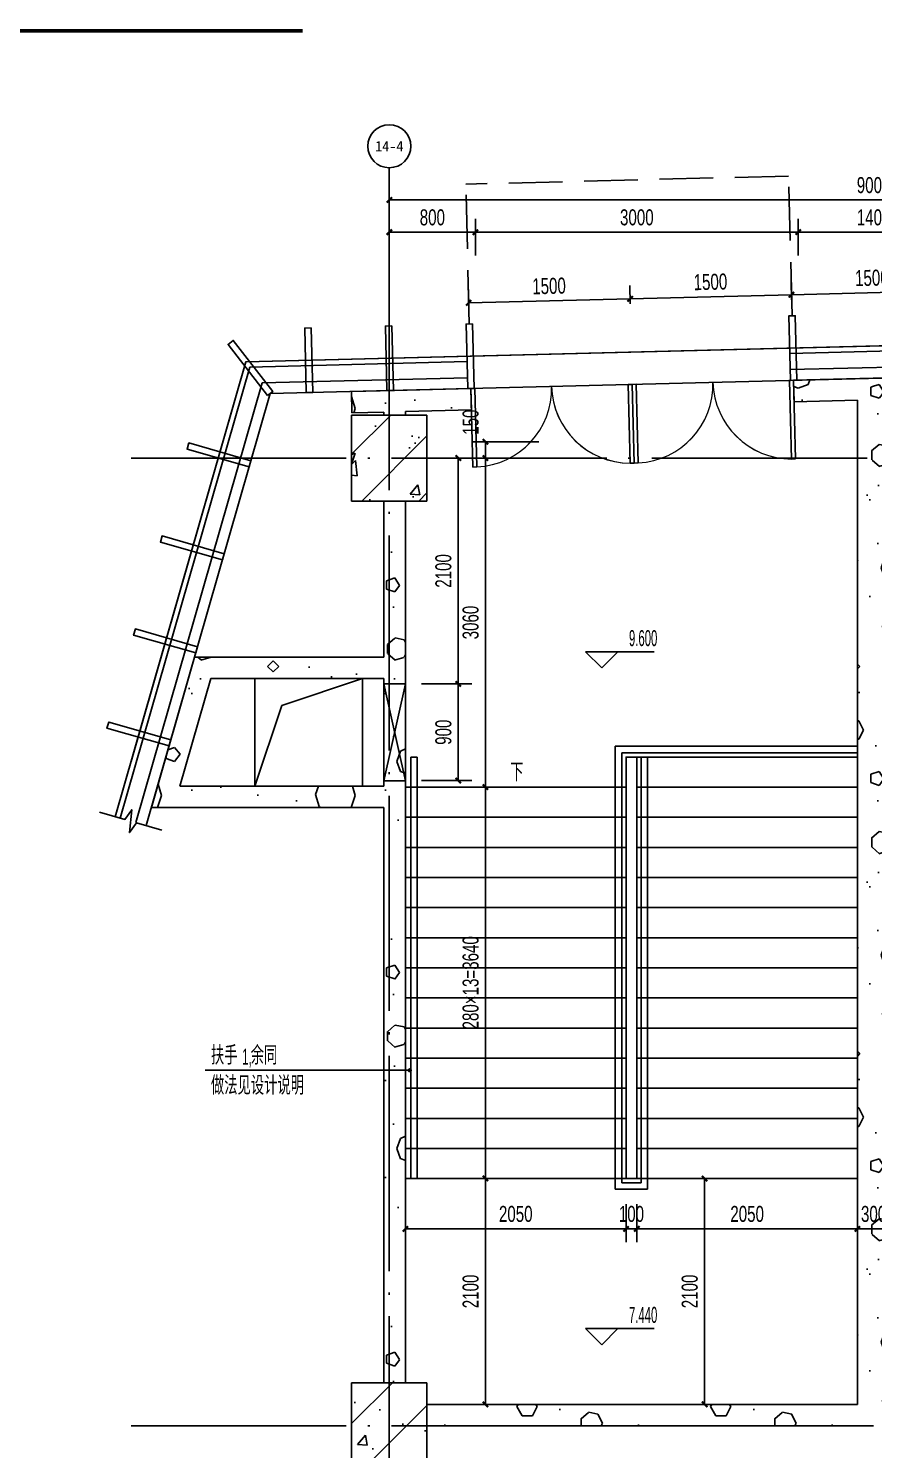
# Model space of a CAD drawing. Extents: x -26219 to 315419, y -160410 to -120810.
# Drawn here: x -9633 to -1780, y -153773 to -140557 of the extents above; entities that cross this region are included whole.
import ezdxf
from ezdxf.enums import TextEntityAlignment as Align
from ezdxf.xclip import XClip

# ---------------------------------------------------------------- set-up
doc = ezdxf.new("R2010")
doc.units = 0
doc.header["$LTSCALE"] = 1000
doc.header["$MEASUREMENT"] = 0
doc.header["$XCLIPFRAME"] = 0
doc.linetypes.add('104-14# 核心筒$2$DOTE', pattern=[2.42, 2, -0.2, 0.02, -0.2])
doc.linetypes.add('DASH', pattern=[0.35, 0.25, -0.1])
for name, color, linetype in [('01-标注_尺寸', 124, 'Continuous'), ('01-标注_标高', 200, 'Continuous'), ('01-标注_符号', 200, 'Continuous'), ('01-标注_轴线坐标', 132, 'Continuous'), ('02-TEXT_标注', 130, 'Continuous'), ('02-TEXT_轴号', 7, 'Continuous'), ('104-13#14# B1核心筒$0$A-E_楼梯', 171, 'Continuous'), ('104-14# 核心筒$0$A-C_玻璃幕墙', 140, 'Continuous'), ('104-14# 核心筒$0$A-E_栏杆', 232, 'Continuous'), ('104-14# 核心筒$0$A-E_电梯', 171, 'Continuous'), ('104-14# 核心筒$0$A_STR-砌块墙', 121, 'Continuous'), ('104-14# 核心筒$0$DUCT-新风管立管', 3, 'Continuous'), ('104-14# 核心筒$0$DUCT-新风管端线', 2, 'Continuous'), ('104-14# 核心筒$2$05-填充_天正', 26, 'Continuous'), ('104-14# 核心筒$2$A_AXIS-轴线', 36, '104-14# 核心筒$2$DOTE'), ('104-14# 核心筒$2$A_STR-砼柱', 51, 'Continuous'), ('A-C_玻璃幕墙', 140, 'Continuous'), ('A-C_门', 150, 'Continuous'), ('A-TECH_暖通', 6, 'Continuous'), ('A-TECH_结构', 21, 'Continuous'), ('DIM_SYMB', 3, 'Continuous')]:
    doc.layers.add(name, color=color, linetype=linetype)
doc.layers.add('B1幕墙$0$04-不打印_辅助线', color=165, linetype='Continuous', plot=False)
doc.styles.add('_TCH_AXIS', font='STXIHEI_0.TTF', dxfattribs={"width": 0.75, "height": 750})
doc.styles.add('_TCH_DIM', font='ros.shx', dxfattribs={"width": 0.75, "bigfont": 'jd.shx'})
doc.styles.add('_TCH_DIM_T3', font='ros.shx', dxfattribs={"width": 0.705882, "bigfont": 'jd.shx'})
doc.dimstyles.new('_TCH_ARCH&&50', dxfattribs={"dimtxt": 148.75, "dimasz": 50, "dimexe": 125, "dimexo": 150, "dimgap": 63.125, "dimtad": 1, "dimdec": 0, "dimzin": 0, "dimdsep": 46, "dimtxsty": '_TCH_DIM_T3', "dimblk": 'ARCHTICK', "dimcen": 0.09, "dimclrt": 7, "dimazin": 2, "dimtfac": 1, "dimtdec": 0, "dimtix": 1, "dimtmove": 2, "dimatfit": 3, "dimfxl": 0, "dimtolj": 1, "dimtzin": 0, "dimarcsym": 0})
pattern_1 = [(0, (531, -549), (900, 1800), [0, -1800]), (0, (-522, -792), (900, 1800), [0, -1800]), (0, (63, -810), (900, 1800), [0, -1800]), (0, (702, -279), (900, 1800), [0, -1800]), (0, (-45, -900), (900, 1800), [0, -1800]), (0, (882, 855), (900, 1800), [0, -1800]), (0, (333, 711), (900, 1800), [0, -1800]), (0, (621, 486), (900, 1800), [0, -1800]), (0, (-846, 450), (900, 1800), [0, -1800]), (0, (36, 369), (900, 1800), [0, -1800]), (0, (-306, -90), (900, 1800), [0, -1800]), (0, (-288, -765), (900, 1800), [0, -1800]), (0, (387, -837), (900, 1800), [0, -1800]), (0, (882, -45), (900, 1800), [0, -1800]), (0, (-801, -324), (900, 1800), [0, -1800]), (0, (-648, -18), (900, 1800), [0, -1800]), (0, (54, -144), (900, 1800), [0, -1800]), (0, (-198, -405), (900, 1800), [0, -1800]), (0, (-342, 189), (900, 1800), [0, -1800]), (0, (-117, 864), (900, 1800), [0, -1800]), (0, (-729, -702), (900, 1800), [0, -1800]), (0, (261, 495), (900, 1800), [0, -1800]), (0, (-576, 522), (900, 1800), [0, -1800]), (0, (-720, 756), (900, 1800), [0, -1800]), (130.601294, (771.43, 291.43), (-4499.99995, 5400.000024), [79.025, -33111.333]), (18.43495, (642.86, 325.71), (4500, 1800), [81.316, -11302.884]), (90, (642.9, 248.6), (900, 1800), [77.143, -3522.857]), (161.56505, (720, 222.86), (-4500.00002, 1799.99987), [81.316, -11302.884]), (53.1301, (720, 222.86), (900, 1800), [85.714, -8914.285]), (135, (788.6, -694.3), (-900.0001, 1799.9999), [72.731, -5018.438]), (45, (685.7, -694.3), (900, 1800), [72.731, -5018.438]), (135, (737.14, -745.7), (-900.0001, 1799.9999), [72.731, -5018.438]), (45, (737.14, -745.7), (900, 1800), [72.731, -5018.438]), (116.56505, (-77.1, 514.3), (-0.0002, 3600), [95.831, -1916.63]), (180, (-120, 600), (-900, 1800), [102.857, -1697.143]), (63.43495, (-265.7, 514.3), (8e-06, 3600), [95.831, -1916.63]), (116.56505, (-222.9, 428.6), (-0.0002, 3600), [95.831, -1916.63]), (0, (-222.9, 428.6), (900, 1800), [102.857, -1697.143]), (63.43495, (-120, 428.6), (8e-06, 3600), [95.831, -1916.63]), (107.102728, (600, -94.286), (-2699.999897, 9000.000015), [116.584, -48848.707]), (143.972626, (565.71, 17.14), (-17099.99978, 12599.99999), [116.584, -24366.06]), (180, (471.4, 85.7), (-900, 1800), [111.429, -1688.571]), (36.02737, (265.71, 17.14), (17099.99987, 12599.99986), [116.584, -24366.06]), (71.56505, (231.43, -85.7), (2700, 9000), [108.421, -11275.778]), (107.102728, (265.714, -197.14), (-2699.999897, 9000.000015), [116.584, -48848.707]), (143.972626, (360, -265.71), (-17099.99978, 12599.99999), [116.584, -24366.06]), (0, (360, -265.7), (900, 1800), [111.429, -1688.571]), (36.02737, (471.43, -265.71), (17099.99987, 12599.99986), [116.584, -24366.06]), (71.56505, (565.71, -197.14), (2700, 9000), [108.421, -11275.778]), (150.25512, (617.14, 745.71), (-2700, 1799.99998), [69.105, -14442.959]), (90, (557.1, 711.4), (900, 1800), [68.571, -3531.428]), (29.74488, (557.14, 711.43), (2700, 1800), [69.105, -14442.959]), (116.56505, (197.1, -531.4), (-0.0002, 3600), [95.831, -1916.63]), (168.69007, (154.29, -445.71), (-8100, 1799.99995), [87.412, -18269.056]), (41.185925, (0, -488.57), (22499.999864, 19799.999827), [91.116, -38177.406]), (90, (0, -574.3), (900, 1800), [85.714, -3514.285]), (138.814074, (68.57, -634.286), (-22499.9996, 19800.000126), [91.116, -38177.406]), (16.699244, (68.57, -634.286), (29699.999777, 8999.999906), [89.488, -37495.613]), (60.945396, (154.29, -608.57), (899.999998, 1799.999984), [88.248, -36976.018]), (109.983106, (-557.14, 222.86), (-4500.000017, 12599.999967), [100.326, -42036.592]), (155.556045, (-591.43, 317.14), (-11700.000045, 5399.999888), [103.569, -43395.394]), (24.443955, (-780, 317.14), (11700.000006, 5399.999974), [103.569, -43395.394]), (70.016893, (-814.286, 222.86), (4500.000014, 12599.99997), [100.326, -42036.592]), (109.983106, (-780, 128.57), (-4500.000017, 12599.999967), [100.326, -42036.592]), (160.01689, (-685.71, 94.29), (-4500, 1799.99992), [100.326, -20968.132]), (19.98311, (-685.71, 94.29), (4499.99998, 1800), [100.326, -20968.132]), (70.016893, (-591.43, 128.57), (4500.000014, 12599.99997), [100.326, -42036.592]), (122.00538, (111.43, 60), (-900.00012, 1799.9999), [80.863, -16900.302]), (18.43495, (-8.57, 102.86), (4500, 1800), [81.316, -11302.884]), (90, (-8.6, 25.7), (900, 1800), [77.143, -3522.857]), (161.56505, (68.57, 0), (-4500.00002, 1799.99987), [81.316, -11302.884]), (54.46232, (68.57, 0), (6299.99999, 8999.999987), [73.734, -30894.635]), (116.56505, (-411.4, -377.1), (-0.0002, 3600), [95.831, -1916.63]), (180, (-454.3, -291.4), (-900, 1800), [94.286, -1705.714]), (59.03624, (-600, -377.14), (900, 1799.99999), [99.959, -20891.466]), (120.96376, (-548.57, -462.86), (-900.00012, 1799.99992), [99.959, -20891.466]), (0, (-548.6, -462.9), (900, 1800), [94.286, -1705.714]), (63.43495, (-454.3, -462.9), (8e-06, 3600), [95.831, -1916.63])]
pattern_2 = [(45, (0, 0), (-265.16504, 265.16504), []), (50, (0, 0), (1075.8903, -94.1282), [112.5, -1237.5]), (355, (0, 0), (-208.127, 1128.288), [90, -990]), (100.4514, (89.7, -7.8), (867.764, 1034.1593), [95.61, -1051.713]), (46.1842, (0, 300), (1600.862, -248.2785), [168.75, -1856.25]), (96.6356, (133.4, 279.3), (1401.994, 1461.177), [143.415, -1577.57]), (351.1842, (0, 300), (1401.993, 1461.178), [135, -1485]), (21, (150, 225), (895.3606, -603.9283), [112.5, -1237.5]), (326, (150, 225), (364.973, 1087.725), [90, -990]), (71.4514, (224.6, 174.7), (1260.334, 483.796), [95.61, -1051.713]), (37.5, (0, 0), (18.2398, 499.3408), [0, -978, 0, -1005, 0, -993.75]), (7.5, (0, 0), (394.6043, 591.6176), [0, -573, 0, -955.5, 0, -378.75]), (327.5, (-334.5, 0), (800.73365, -33.8323), [0, -375, 0, -1170, 0, -1552.5]), (317.5, (-484.5, 0), (874.7793, 150.1575), [0, -487.5, 0, -777, 0, -1102.5])]

# ---------------------------------------------------------------- blocks, each defined once
blk = doc.blocks.new('A$C103B1A8E')
blk.add_lwpolyline([(0, 0), (60, 0), (60, 600), (0, 600)], close=True)
blk = doc.blocks.new('104-14# 核心筒')
at = {"layer": '104-14# 核心筒$2$05-填充_天正'}
h = blk.add_hatch(dxfattribs=at)
h.set_pattern_fill('加气混凝土', color=256, scale=150, style=0)
h.set_pattern_definition(pattern_1)
h.paths.add_polyline_path([(27162.2, 195423), (27750, 195437.8), (27899.2, 195508.2), (27897.5, 195641.6), (27157.2, 195622.9)])
h = blk.add_hatch(dxfattribs=at)
h.set_pattern_fill('加气混凝土', color=256, scale=150, style=0)
h.set_pattern_definition(pattern_1)
h.paths.add_polyline_path([(27899.2, 195508.2), (28050, 195445.3), (28661.8, 195460.8), (28656.7, 195660.7), (27897.5, 195641.6)])
h = blk.add_hatch(dxfattribs=at)
h.set_pattern_fill('加气混凝土', color=256, scale=150, style=0)
h.set_pattern_definition(pattern_1)
h.paths.add_polyline_path([(23052.5, 195319.3), (23350, 195326.8), (23449.2, 195396), (23447.5, 195529.4), (23047.5, 195519.3)])
h = blk.add_hatch(dxfattribs=at)
h.set_pattern_fill('加气混凝土', color=256, scale=150, style=0)
h.set_pattern_definition(pattern_1)
h.paths.add_polyline_path([(23449.2, 195396), (23550, 195331.9), (24163.2, 195347.3), (24158.1, 195547.3), (23447.5, 195529.4)])
h = blk.add_hatch(dxfattribs=at)
h.set_pattern_fill('加气混凝土', color=256, scale=150, style=0)
h.set_pattern_definition(pattern_1)
h.paths.add_polyline_path([(27900, 186033.3), (28050, 186100), (28050, 195445.3), (27899.2, 195508.2), (27750, 195437.8), (27750, 186100)])
h = blk.add_hatch(dxfattribs=at)
h.set_pattern_fill('加气混凝土', color=256, scale=150, style=0)
h.set_pattern_definition(pattern_1)
h.paths.add_polyline_path([(23350, 195300), (23550, 195300), (23550, 195331.9), (23449.2, 195396), (23350, 195326.8)])
h = blk.add_hatch(dxfattribs=at)
h.set_pattern_fill('钢筋混凝土', color=256, scale=150, style=0)
h.set_pattern_definition(pattern_2)
h.paths.add_polyline_path([(23050, 194500), (23750, 194500), (23750, 195300), (23050, 195300)])
h = blk.add_hatch(dxfattribs=at)
h.set_pattern_fill('加气混凝土', color=256, scale=150, style=0)
h.set_pattern_definition(pattern_1)
h.paths.add_polyline_path([(23550, 194500), (23350, 194500), (23350, 193050), (23390, 192950), (23550, 192950)])
h = blk.add_hatch(dxfattribs=at)
h.set_pattern_fill('加气混凝土', color=256, scale=150, style=0)
h.set_pattern_definition(pattern_1)
h.paths.add_polyline_path([(21741.1, 192850), (21590.4, 193050), (21189, 191650), (21454.4, 191850)])
h = blk.add_hatch(dxfattribs=at)
h.set_pattern_fill('加气混凝土', color=256, scale=150, style=0)
h.set_pattern_definition(pattern_1)
h.paths.add_polyline_path([(23390, 192950), (23350, 193050), (21590.4, 193050), (21741.1, 192850), (23350, 192850)])
h = blk.add_hatch(dxfattribs=at)
h.set_pattern_fill('加气混凝土', color=256, scale=150, style=0)
h.set_pattern_definition(pattern_1)
h.paths.add_polyline_path([(23416.7, 191750), (23550, 191750), (23550, 192950), (23390, 192950), (23350, 192850), (23350, 191850)])
h = blk.add_hatch(dxfattribs=at)
h.set_pattern_fill('加气混凝土', color=256, scale=150, style=0)
h.set_pattern_definition(pattern_1)
h.paths.add_polyline_path([(21454.4, 191850), (21189, 191650), (23350, 191650), (23416.7, 191750), (23350, 191850)])
h = blk.add_hatch(dxfattribs=at)
h.set_pattern_fill('加气混凝土', color=256, scale=150, style=0)
h.set_pattern_definition(pattern_1)
h.paths.add_polyline_path([(23350, 186300), (23550, 186300), (23550, 191750), (23416.7, 191750), (23350, 191650)])
h = blk.add_hatch(dxfattribs=at)
h.set_pattern_fill('钢筋混凝土', color=256, scale=150, style=0)
h.set_pattern_definition(pattern_2)
h.paths.add_polyline_path([(23050, 185500), (23750, 185500), (23750, 186300), (23050, 186300)])
h = blk.add_hatch(dxfattribs=at)
h.set_pattern_fill('加气混凝土', color=256, scale=150, style=0)
h.set_pattern_definition(pattern_1)
h.paths.add_polyline_path([(23750, 186100), (23750, 185900), (27900, 185900), (27900, 186033.3), (27750, 186100)])
at = {"layer": '104-14# 核心筒$0$A-C_玻璃幕墙'}
blk.add_lwpolyline([(82417.6, 175653.6), (83499.8, 178465.9), (52926.6, 177184.7), (53491, 179839.8), (17309.3, 179208.2), (22065.4, 195794.6), (62738.3, 196820), (62307.5, 195791.2), (92265.6, 197155.1), (99426.9, 222925), (120741.8, 216994.6), (117562.9, 189300.5), (119297.3, 188914.5), (109062.3, 173767.9), (82417.6, 175653.6)], dxfattribs=at)
at = {"layer": '104-14# 核心筒$0$A-E_栏杆'}
for p, q in [((27750, 192220), (25500, 192220)), ((25500, 192220), (25500, 188100)), ((27750, 192160), (25560, 192160)), ((25560, 192160), (25560, 188160)), ((27750, 192160), (27750, 192220)), ((23600, 188200), (23600, 192120)), ((23600, 192120), (23660, 192120)), ((23660, 188200), (23660, 192120)), ((25740, 188160), (25740, 192120)), ((25740, 192120), (25800, 192120)), ((25800, 188100), (25800, 192120)), ((23600, 188200), (23660, 188200)), ((25500, 188100), (25800, 188100)), ((25560, 188160), (25740, 188160))]:
    blk.add_line(p, q, dxfattribs=at)
at = {"layer": '104-14# 核心筒$0$A-E_电梯'}
for p, q in [((25700, 192120), (25700, 188200)), ((27750, 192120), (25700, 192120)), ((27750, 192120), (27750, 188200)), ((23550, 188200), (23550, 191840)), ((23550, 191840), (25600, 191840)), ((25600, 188200), (25600, 191840)), ((27750, 191840), (25700, 191840)), ((23550, 191560), (25600, 191560)), ((27750, 191560), (25700, 191560)), ((23550, 191280), (25600, 191280)), ((27750, 191280), (25700, 191280)), ((23550, 191000), (25600, 191000)), ((27750, 191000), (25700, 191000)), ((23550, 190720), (25600, 190720)), ((27750, 190720), (25700, 190720)), ((23550, 190440), (25600, 190440)), ((27750, 190440), (25700, 190440)), ((23550, 190160), (25600, 190160)), ((27750, 190160), (25700, 190160)), ((23550, 189880), (25600, 189880)), ((27750, 189880), (25700, 189880)), ((23550, 189600), (25600, 189600)), ((27750, 189600), (25700, 189600)), ((23550, 189320), (25600, 189320)), ((27750, 189320), (25700, 189320)), ((23550, 189040), (25600, 189040)), ((27750, 189040), (25700, 189040)), ((23550, 188760), (25600, 188760)), ((27750, 188760), (25700, 188760)), ((23550, 188480), (25600, 188480)), ((27750, 188480), (25700, 188480)), ((23550, 188200), (25600, 188200)), ((23550, 188200), (23550, 186300)), ((27750, 188200), (23550, 188200)), ((27750, 188200), (25700, 188200)), ((27750, 186100), (27750, 188200)), ((23750, 186100), (27750, 186100))]:
    blk.add_line(p, q, dxfattribs=at)
blk.add_lwpolyline([(25600, 188200), (25700, 188200), (25700, 192120), (25600, 192120)], close=True, dxfattribs=at)
at = {"layer": '104-14# 核心筒$0$A_STR-砌块墙'}
for p, q in [((27157.2, 195622.9), (27897.5, 195641.6)), ((27157.2, 195622.9), (27162.2, 195423)), ((27897.5, 195641.6), (28656.7, 195660.7)), ((23047.5, 195519.3), (23447.5, 195529.4)), ((23047.5, 195519.3), (23052.5, 195319.3)), ((23447.5, 195529.4), (24158.1, 195547.3)), ((24158.1, 195547.3), (24163.2, 195347.3)), ((23052.5, 195319.3), (23350, 195326.8)), ((23350, 195300), (23350, 195326.8)), ((23550, 195331.9), (24163.2, 195347.3)), ((23550, 195300), (23550, 195331.9)), ((27162.2, 195423), (27750, 195437.8)), ((27750, 186100), (27750, 195437.8)), ((23350, 193050), (23350, 194500)), ((23550, 192950), (23550, 194500)), ((21590.4, 193050), (21189, 191650)), ((23350, 193050), (21590.4, 193050)), ((23550, 191750), (23550, 192950)), ((21741.1, 192850), (21454.4, 191850)), ((23350, 192850), (21741.1, 192850)), ((23350, 191850), (23350, 192850)), ((21454.4, 191850), (23350, 191850)), ((21189, 191650), (23350, 191650)), ((23350, 186300), (23350, 191650)), ((23550, 186300), (23550, 191750)), ((23750, 186100), (27750, 186100)), ((23750, 185900), (27900, 185900))]:
    blk.add_line(p, q, dxfattribs=at)
at = {"layer": '104-14# 核心筒$0$DUCT-新风管立管'}
for p, q in [((23150, 192850), (22150, 192850)), ((22150, 192850), (22150, 191850)), ((23150, 191850), (23150, 192850)), ((22150, 191850), (23150, 191850))]:
    blk.add_line(p, q, dxfattribs=at)
at = {"layer": '104-14# 核心筒$0$DUCT-新风管端线'}
for p, q in [((22400, 192600), (23150, 192850)), ((22150, 191850), (22400, 192600))]:
    blk.add_line(p, q, dxfattribs=at)
at = {"layer": '104-14# 核心筒$2$A_AXIS-轴线'}
for p, q in [((23400, 228733.6), (23400, 169654.9)), ((-9370.1, 194900), (120259.9, 194900)), ((-9370.1, 185900), (120259.9, 185900)), ((-9370.1, 105800), (120259.9, 105800)), ((-9370.1, 96800), (120259.9, 96800))]:
    blk.add_line(p, q, dxfattribs=at)
at = {"layer": '104-14# 核心筒$2$A_STR-砼柱'}
for p, q in [((23750, 195300), (23050, 195300)), ((23050, 195300), (23050, 194500)), ((23750, 194500), (23750, 195300)), ((23050, 194500), (23750, 194500)), ((23750, 186300), (23050, 186300)), ((23050, 186300), (23050, 185500)), ((23750, 185500), (23750, 186300))]:
    blk.add_line(p, q, dxfattribs=at)
blk = doc.blocks.new('B1幕墙')
at = {"layer": 'B1幕墙$0$04-不打印_辅助线'}
blk.add_lwpolyline([(-19723, 110825), (-17951, 111952), (-14731, 106890), (-10015, 109890), (-6726, 109890), (-6726, 107690), (-6591, 107690), (-6591, 96729), (-3286, 91533), (-3400, 91461), (-610, 87073), (-44110, 59404), (-49480, 60532), (-116340, 165647), (-95570, 173812), (-95424, 173440), (-115742, 165453), (-49233, 60889), (-44187, 59829), (-1077, 87250), (-3868, 91637), (-3501, 91871)], dxfattribs=at)
blk = doc.blocks.new('104-13#14# B1核心筒')
at = {"layer": '104-13#14# B1核心筒$0$A-E_楼梯', "rotation": 57.54087654752239}
blk.add_blockref('B1幕墙', (289197.1, 8062.4), dxfattribs=at)
blk = doc.blocks.new('$DorLib2D$00000002')
for p, q in [((-0.5, 0), (-0.5, 0.4875)), ((-0.475, 0.4875), (-0.5, 0.4875)), ((-0.475, 0), (-0.475, 0.4875)), ((0.475, 0), (0.475, 0.4875)), ((0.475, 0.4875), (0.5, 0.4875)), ((0.5, 0), (0.5, 0.4875)), ((-0.5, 0), (-0.475, 0)), ((0.5, 0), (0.475, 0))]:
    blk.add_line(p, q)
at = {"lineweight": 13}
for centre, start, end in [((-0.4875, 0), 0, 88.53072), ((0.4875, 0), 91.46928, 180)]:
    blk.add_arc(centre, 0.4875, start, end, dxfattribs=at)
blk = doc.blocks.new('A$C71ED29DB')
at = {"layer": 'A-C_门', "xscale": 1500, "yscale": 1500, "zscale": 100, "rotation": 181.4441616166474}
for p in [(2244, 257), (3744, 294), (-2254, 143), (-755, 181)]:
    blk.add_blockref('$DorLib2D$00000002', p, dxfattribs=at)
blk = doc.blocks.new('*U63')
blk.add_lwpolyline([(200, 0), (200, 900), (0, 900), (0, 0), (200, 0), (0, 900), (0, 0), (200, 900)])
blk = doc.blocks.new('_ArchTick')
at = {"color": 0, "linetype": 'ByBlock', "const_width": 0.4}
blk.add_lwpolyline([(-0.5, -0.5), (0.5, 0.5)], dxfattribs=at)
blk = doc.blocks.new('*D439')
at = {"layer": '01-标注_尺寸', "color": 0, "lineweight": -2, "transparency": 16777216}
for p, q in [((-6280, -142602), (-6280, -142027)), ((2720, -142602), (2720, -142027)), ((-6280, -142152), (2720, -142152))]:
    blk.add_line(p, q, dxfattribs=at)
at = {"layer": 'Defpoints', "color": 0, "transparency": 16777216}
for p in [(2720, -142152), (-6280, -142752), (2720, -142752)]:
    blk.add_point(p, dxfattribs=at)
at = {"layer": '01-标注_尺寸', "color": 0, "lineweight": -2, "transparency": 16777216, "xscale": 50, "yscale": 50, "zscale": 50, "rotation": 180}
blk.add_blockref('_ArchTick', (-6280, -142152), dxfattribs=at)
at = {"layer": '01-标注_尺寸', "color": 0, "lineweight": -2, "transparency": 16777216, "xscale": 50, "yscale": 50, "zscale": 50}
blk.add_blockref('_ArchTick', (2720, -142152), dxfattribs=at)
at = {"layer": '01-标注_尺寸', "color": 7, "transparency": 16777216, "insert": (-1780, -142015), "char_height": 148.8, "attachment_point": 5, "style": '_TCH_DIM_T3'}
blk.add_mtext('\\A1;9000', dxfattribs=at)
blk = doc.blocks.new('*D461')
at = {"layer": '01-标注_尺寸', "color": 0, "lineweight": -2, "transparency": 16777216}
for p, q in [((-2480, -142668), (-2480, -142327)), ((-1080, -142668), (-1080, -142327)), ((-2480, -142452), (-1080, -142452))]:
    blk.add_line(p, q, dxfattribs=at)
at = {"layer": 'Defpoints', "color": 0, "transparency": 16777216}
for p in [(-1080, -142452), (-2480, -142818), (-1080, -142818)]:
    blk.add_point(p, dxfattribs=at)
at = {"layer": '01-标注_尺寸', "color": 0, "lineweight": -2, "transparency": 16777216, "xscale": 50, "yscale": 50, "zscale": 50, "rotation": 180}
blk.add_blockref('_ArchTick', (-2480, -142452), dxfattribs=at)
at = {"layer": '01-标注_尺寸', "color": 0, "lineweight": -2, "transparency": 16777216, "xscale": 50, "yscale": 50, "zscale": 50}
blk.add_blockref('_ArchTick', (-1080, -142452), dxfattribs=at)
at = {"layer": '01-标注_尺寸', "color": 7, "transparency": 16777216, "insert": (-1780, -142315), "char_height": 148.8, "attachment_point": 5, "style": '_TCH_DIM_T3'}
blk.add_mtext('\\A1;1400', dxfattribs=at)
blk = doc.blocks.new('*D462')
at = {"layer": '01-标注_尺寸', "color": 0, "lineweight": -2, "transparency": 16777216}
for p, q in [((-5480, -142668), (-5480, -142327)), ((-2480, -142668), (-2480, -142327)), ((-5480, -142452), (-2480, -142452))]:
    blk.add_line(p, q, dxfattribs=at)
at = {"layer": 'Defpoints', "color": 0, "transparency": 16777216}
for p in [(-2480, -142452), (-5480, -142818), (-2480, -142818)]:
    blk.add_point(p, dxfattribs=at)
at = {"layer": '01-标注_尺寸', "color": 0, "lineweight": -2, "transparency": 16777216, "xscale": 50, "yscale": 50, "zscale": 50, "rotation": 180}
blk.add_blockref('_ArchTick', (-5480, -142452), dxfattribs=at)
at = {"layer": '01-标注_尺寸', "color": 0, "lineweight": -2, "transparency": 16777216, "xscale": 50, "yscale": 50, "zscale": 50}
blk.add_blockref('_ArchTick', (-2480, -142452), dxfattribs=at)
at = {"layer": '01-标注_尺寸', "color": 7, "transparency": 16777216, "insert": (-3980, -142315), "char_height": 148.8, "attachment_point": 5, "style": '_TCH_DIM_T3'}
blk.add_mtext('\\A1;3000', dxfattribs=at)
blk = doc.blocks.new('*D463')
at = {"layer": '01-标注_尺寸', "color": 0, "lineweight": -2, "transparency": 16777216}
for p, q in [((-6280, -142668), (-6280, -142327)), ((-5480, -142668), (-5480, -142327)), ((-6280, -142452), (-5480, -142452))]:
    blk.add_line(p, q, dxfattribs=at)
at = {"layer": 'Defpoints', "color": 0, "transparency": 16777216}
for p in [(-5480, -142452), (-6280, -142818), (-5480, -142818)]:
    blk.add_point(p, dxfattribs=at)
at = {"layer": '01-标注_尺寸', "color": 0, "lineweight": -2, "transparency": 16777216, "xscale": 50, "yscale": 50, "zscale": 50, "rotation": 180}
blk.add_blockref('_ArchTick', (-6280, -142452), dxfattribs=at)
at = {"layer": '01-标注_尺寸', "color": 0, "lineweight": -2, "transparency": 16777216, "xscale": 50, "yscale": 50, "zscale": 50}
blk.add_blockref('_ArchTick', (-5480, -142452), dxfattribs=at)
at = {"layer": '01-标注_尺寸', "color": 7, "transparency": 16777216, "insert": (-5880, -142315), "char_height": 148.8, "attachment_point": 5, "style": '_TCH_DIM_T3'}
blk.add_mtext('\\A1;800', dxfattribs=at)
blk = doc.blocks.new('*D512')
at = {"layer": '01-标注_尺寸', "color": 0, "lineweight": -2, "transparency": 16777216}
for p, q in [((-4891, -144402), (-5512, -144402)), ((-5387, -144552), (-5387, -144402)), ((-4891, -144552), (-5512, -144552))]:
    blk.add_line(p, q, dxfattribs=at)
at = {"layer": 'Defpoints', "color": 0, "transparency": 16777216}
for p in [(-5387, -144402), (-4741, -144402), (-4741, -144552)]:
    blk.add_point(p, dxfattribs=at)
at = {"layer": '01-标注_尺寸', "color": 0, "lineweight": -2, "transparency": 16777216, "xscale": 50, "yscale": 50, "zscale": 50}
for p, rotation in [((-5387, -144402), 90), ((-5387, -144552), 270)]:
    blk.add_blockref('_ArchTick', p, dxfattribs=dict(at, rotation=rotation))
at = {"layer": '01-标注_尺寸', "color": 7, "transparency": 16777216, "insert": (-5524, -144219), "char_height": 148.8, "attachment_point": 5, "rotation": 90, "style": '_TCH_DIM_T3'}
blk.add_mtext('\\A1;150', dxfattribs=at)
blk = doc.blocks.new('*D513')
at = {"layer": '01-标注_尺寸', "color": 0, "lineweight": -2, "transparency": 16777216}
for p, q in [((-4891, -144552), (-5512, -144552)), ((-5387, -147612), (-5387, -144552)), ((-4891, -147612), (-5512, -147612))]:
    blk.add_line(p, q, dxfattribs=at)
at = {"layer": 'Defpoints', "color": 0, "transparency": 16777216}
for p in [(-5387, -144552), (-4741, -144552), (-4741, -147612)]:
    blk.add_point(p, dxfattribs=at)
at = {"layer": '01-标注_尺寸', "color": 0, "lineweight": -2, "transparency": 16777216, "xscale": 50, "yscale": 50, "zscale": 50}
for p, rotation in [((-5387, -144552), 90), ((-5387, -147612), 270)]:
    blk.add_blockref('_ArchTick', p, dxfattribs=dict(at, rotation=rotation))
at = {"layer": '01-标注_尺寸', "color": 7, "transparency": 16777216, "insert": (-5524, -146082), "char_height": 148.8, "attachment_point": 5, "rotation": 90, "style": '_TCH_DIM_T3'}
blk.add_mtext('\\A1;3060', dxfattribs=at)
blk = doc.blocks.new('*D514')
at = {"layer": '01-标注_尺寸', "color": 0, "lineweight": -2, "transparency": 16777216}
for p, q in [((-4891, -147612), (-5512, -147612)), ((-5387, -151252), (-5387, -147612)), ((-4891, -151252), (-5512, -151252))]:
    blk.add_line(p, q, dxfattribs=at)
at = {"layer": 'Defpoints', "color": 0, "transparency": 16777216}
for p in [(-5387, -147612), (-4741, -147612), (-4741, -151252)]:
    blk.add_point(p, dxfattribs=at)
at = {"layer": '01-标注_尺寸', "color": 0, "lineweight": -2, "transparency": 16777216, "xscale": 50, "yscale": 50, "zscale": 50}
for p, rotation in [((-5387, -147612), 90), ((-5387, -151252), 270)]:
    blk.add_blockref('_ArchTick', p, dxfattribs=dict(at, rotation=rotation))
at = {"layer": '01-标注_尺寸', "color": 7, "transparency": 16777216, "insert": (-5524, -149432), "char_height": 148.75, "attachment_point": 5, "rotation": 90, "style": '_TCH_DIM_T3'}
blk.add_mtext('\\A1;280×13=3640', dxfattribs=at)
blk = doc.blocks.new('*D515')
at = {"layer": '01-标注_尺寸', "color": 0, "lineweight": -2, "transparency": 16777216}
for p, q in [((-4891, -151252), (-5512, -151252)), ((-5387, -153352), (-5387, -151252)), ((-4891, -153352), (-5512, -153352))]:
    blk.add_line(p, q, dxfattribs=at)
at = {"layer": 'Defpoints', "color": 0, "transparency": 16777216}
for p in [(-5387, -151252), (-4741, -151252), (-4741, -153352)]:
    blk.add_point(p, dxfattribs=at)
at = {"layer": '01-标注_尺寸', "color": 0, "lineweight": -2, "transparency": 16777216, "xscale": 50, "yscale": 50, "zscale": 50}
for p, rotation in [((-5387, -151252), 90), ((-5387, -153352), 270)]:
    blk.add_blockref('_ArchTick', p, dxfattribs=dict(at, rotation=rotation))
at = {"layer": '01-标注_尺寸', "color": 7, "transparency": 16777216, "insert": (-5524, -152302), "char_height": 148.8, "attachment_point": 5, "rotation": 90, "style": '_TCH_DIM_T3'}
blk.add_mtext('\\A1;2100', dxfattribs=at)
blk = doc.blocks.new('*D527')
at = {"layer": '01-标注_尺寸', "color": 0, "lineweight": -2, "transparency": 16777216}
for p, q in [((-3980, -151492), (-3980, -151845)), ((-1930, -151492), (-1930, -151845)), ((-3980, -151720), (-1930, -151720))]:
    blk.add_line(p, q, dxfattribs=at)
at = {"layer": 'Defpoints', "color": 0, "transparency": 16777216}
for p in [(-3980, -151342), (-1930, -151342), (-1930, -151720)]:
    blk.add_point(p, dxfattribs=at)
at = {"layer": '01-标注_尺寸', "color": 0, "lineweight": -2, "transparency": 16777216, "xscale": 50, "yscale": 50, "zscale": 50, "rotation": 180}
blk.add_blockref('_ArchTick', (-3980, -151720), dxfattribs=at)
at = {"layer": '01-标注_尺寸', "color": 0, "lineweight": -2, "transparency": 16777216, "xscale": 50, "yscale": 50, "zscale": 50}
blk.add_blockref('_ArchTick', (-1930, -151720), dxfattribs=at)
at = {"layer": '01-标注_尺寸', "color": 7, "transparency": 16777216, "insert": (-2955, -151582), "char_height": 148.8, "attachment_point": 5, "style": '_TCH_DIM_T3'}
blk.add_mtext('\\A1;2050', dxfattribs=at)
blk = doc.blocks.new('*D528')
at = {"layer": '01-标注_尺寸', "color": 0, "lineweight": -2, "transparency": 16777216}
for p, q in [((-4080, -151492), (-4080, -151845)), ((-3980, -151492), (-3980, -151845)), ((-4080, -151720), (-4130, -151720)), ((-4080, -151720), (-3980, -151720)), ((-3980, -151720), (-3930, -151720))]:
    blk.add_line(p, q, dxfattribs=at)
at = {"layer": 'Defpoints', "color": 0, "transparency": 16777216}
for p in [(-4080, -151342), (-3980, -151342), (-3980, -151720)]:
    blk.add_point(p, dxfattribs=at)
at = {"layer": '01-标注_尺寸', "color": 0, "lineweight": -2, "transparency": 16777216, "xscale": 50, "yscale": 50, "zscale": 50}
blk.add_blockref('_ArchTick', (-4080, -151720), dxfattribs=at)
at = {"layer": '01-标注_尺寸', "color": 0, "lineweight": -2, "transparency": 16777216, "xscale": 50, "yscale": 50, "zscale": 50, "rotation": 180}
blk.add_blockref('_ArchTick', (-3980, -151720), dxfattribs=at)
at = {"layer": '01-标注_尺寸', "color": 7, "transparency": 16777216, "insert": (-4030, -151582), "char_height": 148.8, "attachment_point": 5, "style": '_TCH_DIM_T3'}
blk.add_mtext('\\A1;100', dxfattribs=at)
blk = doc.blocks.new('*D529')
at = {"layer": '01-标注_尺寸', "color": 0, "lineweight": -2, "transparency": 16777216}
for p, q in [((-6130, -151492), (-6130, -151845)), ((-4080, -151492), (-4080, -151845)), ((-6130, -151720), (-4080, -151720))]:
    blk.add_line(p, q, dxfattribs=at)
at = {"layer": 'Defpoints', "color": 0, "transparency": 16777216}
for p in [(-6130, -151342), (-4080, -151342), (-4080, -151720)]:
    blk.add_point(p, dxfattribs=at)
at = {"layer": '01-标注_尺寸', "color": 0, "lineweight": -2, "transparency": 16777216, "xscale": 50, "yscale": 50, "zscale": 50, "rotation": 180}
blk.add_blockref('_ArchTick', (-6130, -151720), dxfattribs=at)
at = {"layer": '01-标注_尺寸', "color": 0, "lineweight": -2, "transparency": 16777216, "xscale": 50, "yscale": 50, "zscale": 50}
blk.add_blockref('_ArchTick', (-4080, -151720), dxfattribs=at)
at = {"layer": '01-标注_尺寸', "color": 7, "transparency": 16777216, "insert": (-5105, -151582), "char_height": 148.8, "attachment_point": 5, "style": '_TCH_DIM_T3'}
blk.add_mtext('\\A1;2050', dxfattribs=at)
blk = doc.blocks.new('*D533')
at = {"layer": '01-标注_尺寸', "color": 0, "lineweight": -2, "transparency": 16777216}
for p, q in [((-1930, -151402), (-1930, -151845)), ((-1630, -151402), (-1630, -151845)), ((-1930, -151720), (-1980, -151720)), ((-1930, -151720), (-1630, -151720)), ((-1630, -151720), (-1580, -151720))]:
    blk.add_line(p, q, dxfattribs=at)
at = {"layer": 'Defpoints', "color": 0, "transparency": 16777216}
for p in [(-1930, -151252), (-1630, -151252), (-1630, -151720)]:
    blk.add_point(p, dxfattribs=at)
at = {"layer": '01-标注_尺寸', "color": 0, "lineweight": -2, "transparency": 16777216, "xscale": 50, "yscale": 50, "zscale": 50}
blk.add_blockref('_ArchTick', (-1930, -151720), dxfattribs=at)
at = {"layer": '01-标注_尺寸', "color": 0, "lineweight": -2, "transparency": 16777216, "xscale": 50, "yscale": 50, "zscale": 50, "rotation": 180}
blk.add_blockref('_ArchTick', (-1630, -151720), dxfattribs=at)
at = {"layer": '01-标注_尺寸', "color": 7, "transparency": 16777216, "insert": (-1780, -151582), "char_height": 148.8, "attachment_point": 5, "style": '_TCH_DIM_T3'}
blk.add_mtext('\\A1;300', dxfattribs=at)
blk = doc.blocks.new('*D535')
at = {"layer": '01-标注_尺寸', "color": 0, "lineweight": -2, "transparency": 16777216}
for p, q in [((-3055, -151252), (-3475, -151252)), ((-3350, -153352), (-3350, -151252)), ((-3055, -153352), (-3475, -153352))]:
    blk.add_line(p, q, dxfattribs=at)
at = {"layer": 'Defpoints', "color": 0, "transparency": 16777216}
for p in [(-3350, -151252), (-2905, -151252), (-2905, -153352)]:
    blk.add_point(p, dxfattribs=at)
at = {"layer": '01-标注_尺寸', "color": 0, "lineweight": -2, "transparency": 16777216, "xscale": 50, "yscale": 50, "zscale": 50}
for p, rotation in [((-3350, -151252), 90), ((-3350, -153352), 270)]:
    blk.add_blockref('_ArchTick', p, dxfattribs=dict(at, rotation=rotation))
at = {"layer": '01-标注_尺寸', "color": 7, "transparency": 16777216, "insert": (-3488, -152302), "char_height": 148.8, "attachment_point": 5, "rotation": 90, "style": '_TCH_DIM_T3'}
blk.add_mtext('\\A1;2100', dxfattribs=at)
blk = doc.blocks.new('*D1441')
at = {"layer": '01-标注_尺寸', "color": 0, "lineweight": -2, "transparency": 16777216}
for p, q in [((-5541, -143155), (-5545, -142984)), ((-4041, -143118), (-4045, -142947)), ((-5542, -143109), (-4042, -143072))]:
    blk.add_line(p, q, dxfattribs=at)
at = {"layer": 'Defpoints', "color": 0, "transparency": 16777216}
for p in [(-4042, -143072), (-5537, -143305), (-4037, -143268)]:
    blk.add_point(p, dxfattribs=at)
at = {"layer": '01-标注_尺寸', "color": 0, "lineweight": -2, "transparency": 16777216, "xscale": 50, "yscale": 50, "zscale": 50}
for p, rotation in [((-5542, -143109), 181.4441616171507), ((-4042, -143072), 1.444161617150698)]:
    blk.add_blockref('_ArchTick', p, dxfattribs=dict(at, rotation=rotation))
at = {"layer": '01-标注_尺寸', "color": 7, "transparency": 16777216, "insert": (-4796, -142953), "char_height": 148.8, "attachment_point": 5, "rotation": 1.4442, "style": '_TCH_DIM_T3'}
blk.add_mtext('\\A1;1500', dxfattribs=at)
blk = doc.blocks.new('*D1442')
at = {"layer": '01-标注_尺寸', "color": 0, "lineweight": -2, "transparency": 16777216}
for p, q in [((-4041, -143118), (-4045, -142947)), ((-2542, -143080), (-2546, -142909)), ((-4042, -143072), (-2543, -143034))]:
    blk.add_line(p, q, dxfattribs=at)
at = {"layer": 'Defpoints', "color": 0, "transparency": 16777216}
for p in [(-2543, -143034), (-2538, -143230), (-4037, -143268)]:
    blk.add_point(p, dxfattribs=at)
at = {"layer": '01-标注_尺寸', "color": 0, "lineweight": -2, "transparency": 16777216, "xscale": 50, "yscale": 50, "zscale": 50}
for p, rotation in [((-4042, -143072), 181.4441616171516), ((-2543, -143034), 1.444161617151627)]:
    blk.add_blockref('_ArchTick', p, dxfattribs=dict(at, rotation=rotation))
at = {"layer": '01-标注_尺寸', "color": 7, "transparency": 16777216, "insert": (-3296, -142915), "char_height": 148.8, "attachment_point": 5, "rotation": 1.4442, "style": '_TCH_DIM_T3'}
blk.add_mtext('\\A1;1500', dxfattribs=at)
blk = doc.blocks.new('*D1443')
at = {"layer": '01-标注_尺寸', "color": 0, "lineweight": -2, "transparency": 16777216}
for p, q in [((-2542, -143080), (-2546, -142909)), ((-1042, -143042), (-1046, -142871)), ((-2543, -143034), (-1043, -142996))]:
    blk.add_line(p, q, dxfattribs=at)
at = {"layer": 'Defpoints', "color": 0, "transparency": 16777216}
for p in [(-1043, -142996), (-2538, -143230), (-1038, -143192)]:
    blk.add_point(p, dxfattribs=at)
at = {"layer": '01-标注_尺寸', "color": 0, "lineweight": -2, "transparency": 16777216, "xscale": 50, "yscale": 50, "zscale": 50}
for p, rotation in [((-1043, -142996), 1.444161617150991), ((-2543, -143034), 181.444161617151)]:
    blk.add_blockref('_ArchTick', p, dxfattribs=dict(at, rotation=rotation))
at = {"layer": '01-标注_尺寸', "color": 7, "transparency": 16777216, "insert": (-1796, -142877), "char_height": 148.8, "attachment_point": 5, "rotation": 1.4442, "style": '_TCH_DIM_T3'}
blk.add_mtext('\\A1;1500', dxfattribs=at)
blk = doc.blocks.new('*D1735')
at = {"layer": '01-标注_尺寸', "color": 0, "lineweight": -2, "transparency": 16777216}
for p, q in [((-5980, -146652), (-5514, -146652)), ((-5639, -147552), (-5639, -146652)), ((-5980, -147552), (-5514, -147552))]:
    blk.add_line(p, q, dxfattribs=at)
at = {"layer": 'Defpoints', "color": 0, "transparency": 16777216}
for p in [(-6130, -146652), (-5639, -146652), (-6130, -147552)]:
    blk.add_point(p, dxfattribs=at)
at = {"layer": '01-标注_尺寸', "color": 0, "lineweight": -2, "transparency": 16777216, "xscale": 50, "yscale": 50, "zscale": 50}
for p, rotation in [((-5639, -146652), 90), ((-5639, -147552), 270)]:
    blk.add_blockref('_ArchTick', p, dxfattribs=dict(at, rotation=rotation))
at = {"layer": '01-标注_尺寸', "color": 7, "transparency": 16777216, "insert": (-5777, -147102), "char_height": 148.8, "attachment_point": 5, "rotation": 90, "style": '_TCH_DIM_T3'}
blk.add_mtext('\\A1;900', dxfattribs=at)
blk = doc.blocks.new('*D1736')
at = {"layer": '01-标注_尺寸', "color": 0, "lineweight": -2, "transparency": 16777216}
for p, q in [((-5980, -144552), (-5514, -144552)), ((-5639, -146652), (-5639, -144552)), ((-5980, -146652), (-5514, -146652))]:
    blk.add_line(p, q, dxfattribs=at)
at = {"layer": 'Defpoints', "color": 0, "transparency": 16777216}
for p in [(-6130, -144552), (-5639, -144552), (-6130, -146652)]:
    blk.add_point(p, dxfattribs=at)
at = {"layer": '01-标注_尺寸', "color": 0, "lineweight": -2, "transparency": 16777216, "xscale": 50, "yscale": 50, "zscale": 50}
for p, rotation in [((-5639, -144552), 90), ((-5639, -146652), 270)]:
    blk.add_blockref('_ArchTick', p, dxfattribs=dict(at, rotation=rotation))
at = {"layer": '01-标注_尺寸', "color": 7, "transparency": 16777216, "insert": (-5777, -145602), "char_height": 148.8, "attachment_point": 5, "rotation": 90, "style": '_TCH_DIM_T3'}
blk.add_mtext('\\A1;2100', dxfattribs=at)

msp = doc.modelspace()

# ---------------------------------------------------------------- linework, layer by layer
at = {"layer": '01-标注_标高'}
for p, q in [((-4306.5, -146503.5), (-4456.5, -146353.5)), ((-4456.5, -146353.5), (-3817.6, -146353.5)), ((-4306.5, -146503.5), (-4156.5, -146353.5)), ((-4306.5, -152797.2), (-4456.5, -152647.2)), ((-4456.5, -152647.2), (-3817.6, -152647.2)), ((-4306.5, -152797.2), (-4156.5, -152647.2))]:
    msp.add_line(p, q, dxfattribs=at)
at = {"layer": '01-标注_符号'}
for p, q in [((-6849.6, -150245.4), (-7990.3, -150245.4)), ((-6089.9, -150245.4), (-6849.6, -150245.4))]:
    msp.add_line(p, q, dxfattribs=at)
msp.add_lwpolyline([(-5104.9, -147612.4, 0, 0, 0), (-5104.9, -152302.4, 0, 0, 0), (-2954.9, -152302.4, 0, 0, 0), (-2954.9, -147622.4, 40, 0, 0), (-2954.9, -147472.4, 0, 0, 0)], format="xyseb", dxfattribs=at)
msp.add_lwpolyline([(-8394.8, -148011.4), (-8629.1, -147944.2), (-8694.8, -148034.6), (-8672.5, -147822.6), (-8737.2, -147913.2), (-8971.6, -147846)], dxfattribs=at)
at = {"layer": '01-标注_符号', "const_width": 20}
msp.add_lwpolyline([(-6079.9, -150245.4, 1), (-6099.9, -150245.4, 1)], format="xyb", close=True, dxfattribs=at)
at = {"layer": '01-标注_轴线坐标'}
msp.add_line((-6279.9, -142852.4), (-6279.9, -141852.4), dxfattribs=at)
msp.add_circle((-6279.9, -141652.4), 200, dxfattribs=at)
at = {"layer": 'A-C_玻璃幕墙'}
for p, q in [((4720.1, -143346.9), (-7614.6, -143657.8)), ((-999.5, -143541.1), (-2559, -143580.4)), ((-7576.6, -143706.9), (-8779.3, -147901.2)), ((-7614.6, -143657.8), (-8679.9, -147373.2)), ((-5558.1, -143656), (-7576.6, -143706.9)), ((-995.7, -143691), (-2555.2, -143730.3)), ((-7462.8, -143854.1), (-8635.1, -147942.5)), ((-5554.3, -143806), (-7462.8, -143854.1))]:
    msp.add_line(p, q, dxfattribs=at)
at = {"layer": 'A-C_玻璃幕墙', "linetype": 'DASH', "ltscale": 2}
for points in [[(-2570.6, -141930.2), (-5569.7, -142005.8)], [(-2537.8, -143229.7), (-2570.6, -141930.2)], [(-5536.9, -143305.4), (-5569.7, -142005.8)]]:
    msp.add_lwpolyline(points, dxfattribs=at)
at = {"layer": 'A-C_玻璃幕墙'}
for points in [[(4720.1, -143346.9), (-7614.6, -143657.8), (-8827.4, -147887.4)], [(-6991.3, -143942.2), (-7006.4, -143342.4)], [(-6241.5, -143923.3), (-6256.7, -143323.5)]]:
    msp.add_lwpolyline(points, dxfattribs=at)
at = {"layer": 'A-TECH_结构'}
msp.add_lwpolyline([(4720.1, -143647), (-7386.9, -143952.2), (-8539, -147970.1)], dxfattribs=at)
at = {"layer": 'DIM_SYMB', "const_width": 35}
msp.add_lwpolyline([(-10270.7, -140580.1), (-7083.6, -140580.1)], dxfattribs=at)

# ---------------------------------------------------------------- block references
ref = msp.add_blockref('104-13#14# B1核心筒', (-139122.3, -151768.8))
XClip(ref).set_block_clipping_path([(207512.3994327821, 11700.0000000345), (217199.994662753, 24900.0000103296)])
ref = msp.add_blockref('104-13#14# B1核心筒', (-148916.6, -148452.4))
XClip(ref).set_block_clipping_path([(125276.0952862577, 8700), (133799.9946632845, 19247.0136389195)])
ref = msp.add_blockref('104-14# 核心筒', (-14186.1, -342823.7))
XClip(ref).set_block_clipping_path([(106600, 188399.9997829867), (117200.2008833432, 201506.2882948874)])
ref = msp.add_blockref('104-14# 核心筒', (-27186.1, -253723.7))
XClip(ref).set_block_clipping_path([(106549.9999999962, 99299.9997836323), (117200.2008833428, 112250)])
ref = msp.add_blockref('104-14# 核心筒', (-45298.4, -250352.4))
XClip(ref).set_block_clipping_path([(21749.9999999867, 95940.5634616732), (34400.0000000036, 107500.0000000001)])
ref = msp.add_blockref('104-14# 核心筒', (-29679.9, -339452.4))
XClip(ref).set_block_clipping_path([(21000, 184300.0000000001), (34400.0000000036, 196600.0000000001)])
msp.add_blockref('A$C71ED29DB', (-2517.7, -144029.5))
at = {"layer": 'A-C_玻璃幕墙'}
for p, rotation in [((-2552.7, -143830.3), 1.444161616542973), ((-7051.3, -143943.7), 1.444161616542973), ((-6301.5, -143924.8), 1.444161616542973), ((-5551.8, -143905.9), 1.444161616542973), ((-7410.6, -143970.5), 37.72208080828222), ((-7582.5, -144634.5), 74.00000000020877), ((-7830.6, -145499.6), 74.00000000020877), ((-8078.7, -146364.8), 74.00000000020877), ((-8326.7, -147229.9), 74.00000000020877)]:
    msp.add_blockref('A$C103B1A8E', p, dxfattribs=dict(at, rotation=rotation))
at = {"layer": 'A-C_门', "xscale": -1500, "yscale": -1500, "zscale": 100, "rotation": 1.444161616653981}
for p in [(-4772, -143886.3), (-3272.5, -143848.5)]:
    msp.add_blockref('$DorLib2D$00000002', p, dxfattribs=at)
at = {"layer": 'A-TECH_暖通'}
msp.add_blockref('*U63', (-6329.9, -147552.4), dxfattribs=at)

# ---------------------------------------------------------------- texts
at = {"layer": '02-TEXT_标注', "style": '_TCH_DIM'}
for s, height, width, p in [('9.600', 148.75, 0.529412, (-4053.1, -146301)), ('下', 173.6, 0.75, (-5157.3, -147559.9)), ('扶手', 173.64, 0.75, (-7937.8, -150192.9)), ('1,', 148.75, 0.529412, (-7646.8, -150192.9)), ('余同', 173.64, 0.75, (-7568.1, -150192.9)), ('做法见设计说明', 173.64, 0.75, (-7937.8, -150472.9)), ('7.440', 148.75, 0.529412, (-4053.1, -152594.7))]:
    msp.add_text(s, height=height, dxfattribs=dict(at, width=width)).set_placement(p)
at = {"layer": '02-TEXT_轴号', "style": '_TCH_AXIS', "width": 0.939024}
msp.add_text('14-4', height=95.69, dxfattribs=at).set_placement((-6411.5, -141700.3), (-6148.3, -141700.3), align=Align.FIT)

# ---------------------------------------------------------------- dimensions: what is measured, and where the dimension line sits
at = {"layer": '01-标注_尺寸'}
for p1, p2, distance, picture, middle in [((-6279.9, -142751.6), (2720.1, -142751.6), 599.1, '*D439', (-1779.9, -142014.9)), ((-6279.9, -142817.7), (-5479.9, -142817.7), 365.3, '*D463', (-5879.9, -142314.9)), ((-5479.9, -142817.7), (-2479.9, -142817.7), 365.3, '*D462', (-3979.9, -142314.9)), ((-2479.9, -142817.7), (-1079.9, -142817.7), 365.3, '*D461', (-1779.9, -142314.9)), ((-5536.9, -143305.4), (-4037.4, -143267.6), 196.1, '*D1441', (-4795.5, -142953)), ((-4037.4, -143267.6), (-2537.8, -143229.7), 196.1, '*D1442', (-3296, -142915.2)), ((-2537.8, -143229.7), (-1038.3, -143191.9), 196.1, '*D1443', (-1796.5, -142877.4)), ((-6129.9, -146652.4), (-6129.9, -144552.4), -490.6, '*D1736', (-5776.9, -145602.4)), ((-4740.9, -147612.4), (-4740.9, -144552.4), 645.7, '*D513', (-5524.1, -146082.4)), ((-6129.9, -147552.4), (-6129.9, -146652.4), -490.6, '*D1735', (-5776.9, -147102.4)), ((-4740.9, -153352.4), (-4740.9, -151252.4), 645.7, '*D515', (-5524.1, -152302.4)), ((-2904.9, -153352.4), (-2904.9, -151252.4), 445.1, '*D535', (-3487.5, -152302.4)), ((-1929.9, -151252.4), (-1629.9, -151252.4), -467.3, '*D533', (-1779.9, -151582.2)), ((-6129.9, -151342.3), (-4079.9, -151342.3), -377.5, '*D529', (-5104.9, -151582.2)), ((-4079.9, -151342.3), (-3979.9, -151342.3), -377.5, '*D528', (-4029.9, -151582.2)), ((-3979.9, -151342.3), (-1929.9, -151342.3), -377.5, '*D527', (-2954.9, -151582.2))]:
    dim = msp.add_aligned_dim(p1=p1, p2=p2, distance=distance, dimstyle='_TCH_ARCH&&50', dxfattribs=at)
    dim.commit()
    dim.dimension.update_dxf_attribs({"geometry": picture, "text_midpoint": middle})
dim = msp.add_linear_dim(base=(-5386.6, -144402.4), p1=(-4740.9, -144552.4), p2=(-4740.9, -144402.4), angle=90, dimstyle='_TCH_ARCH&&50', dxfattribs=at)
dim.commit()
dim.dimension.update_dxf_attribs({"geometry": '*D512', "text_midpoint": (-5524.1, -144219.1), "dimtype": 161})
dim = msp.add_aligned_dim(p1=(-4740.9, -151252.4), p2=(-4740.9, -147612.4), distance=645.7, text='280×13=3640', dimstyle='_TCH_ARCH&&50', dxfattribs=at)
dim.commit()
dim.dimension.update_dxf_attribs({"geometry": '*D514', "text_midpoint": (-5524.1, -149432.4)})

doc.saveas('drawing.dxf')
